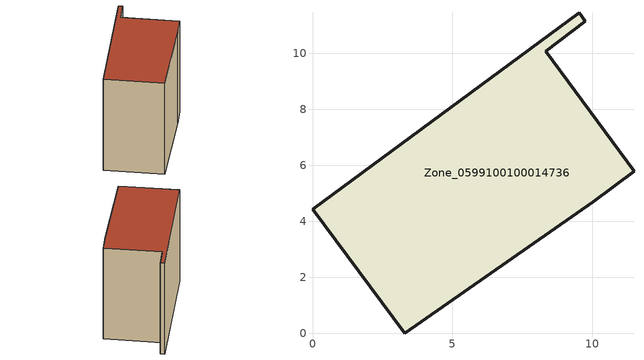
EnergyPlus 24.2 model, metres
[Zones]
Zone_0599100100014736
 floor ground (C_G): 8.33,10.08 11.49,5.79 10.04,4.71 3.29,0 0,4.43 9.53,11.45 9.76,11.15 z0
 wall outside (C_F): 3.29,0 10.04,4.71 11.49,5.79 8.33,10.08 9.76,11.15 9.53,11.45 0,4.43 3.29,0 z0:9.76
 roof outside (C_R): 0,4.43 3.29,0 10.04,4.71 11.49,5.79 8.33,10.08 9.76,11.15 9.53,11.45 z9.76
[BUILDING]
Pand.0599100100014736: North Axis=0; Terrain=City; Loads Convergence Tolerance Value=0.04; Temperature Convergence Tolerance Value=0.4; Solar Distribution=FullExterior; Maximum Number of Warmup Days=25; Minimum Number of Warmup Days=1
[Site:Location]
Rotterdam.The.Hague.AP_ZH_NLD Design_Conditions: Latitude=51.96; Longitude=4.45; Time Zone=1; Elevation=-4.5
[SITE:GROUNDTEMPERATURE:BUILDINGSURFACE]
18, 18, 18, 18, 18, 18, 18, 18, 18, 18, 18, 18
[MATERIAL] Thermal Absorptance=0.9; Solar Absorptance=0.7; Visible Absorptance=0.7
Name | Roughness | Thickness | Conductivity | Density | Specific Heat
G.TI.2015-2018 | MediumSmooth | 0.15 | 0.0428571 | 540 | 1210
F.TI.2015-2018 | Rough | 0.3 | 0.0666667 | 1920 | 840
R.TI.2015-2018 | MediumRough | 0.2 | 0.0333333 | 1500 | 1000
[CONSTRUCTION]
C_G: G.TI.2015-2018
C_F: F.TI.2015-2018
C_R: R.TI.2015-2018
[ZONE]
Zone_0599100100014736: Type=1; Multiplier=1; Ceiling Height=Autocalculate; Volume=Autocalculate; Floor Area=autocalculate; Part of Total Floor Area=Yes
[ZONEINFILTRATION:DESIGNFLOWRATE]
Infil_Zone_0599100100014736: Zone or ZoneList or Space or SpaceList=Zone_0599100100014736; Schedule=AlwaysOn; Design Flow Rate Calculation Method=Flow/Area; Flow Rate per Floor Area=0.0015; Constant Term Coefficient=1; Temperature Term Coefficient=0; Velocity Term Coefficient=0; Velocity Squared Term Coefficient=0
[HVACTEMPLATE:ZONE:IDEALLOADSAIRSYSTEM]
Zone_0599100100014736: Maximum Heating Supply Air Temperature=50; Minimum Cooling Supply Air Temperature=13; Maximum Heating Supply Air Humidity Ratio=0.0156; Minimum Cooling Supply Air Humidity Ratio=0.0077; Heating Limit=NoLimit; Cooling Limit=NoLimit; Dehumidification Control Type=ConstantSensibleHeatRatio; Cooling Sensible Heat Ratio=0.7; Dehumidification Setpoint=60; Humidification Control Type=None; Humidification Setpoint=30; Outdoor Air Method=None; Outdoor Air Flow Rate per Person=0.00944; Outdoor Air Flow Rate per Zone Floor Area=0; Outdoor Air Flow Rate per Zone=0; Demand Controlled Ventilation Type=None; Outdoor Air Economizer Type=NoEconomizer; Heat Recovery Type=None; Sensible Heat Recovery Effectiveness=0.7; Latent Heat Recovery Effectiveness=0.65
[ZONECONTROL:THERMOSTAT]
ThermostatControl_Zone_0599100100014736: Zone or ZoneList=Zone_0599100100014736; Control Type Schedule=DualSetpointControlType; Control 1=Thermostat_Zone_0599100100014736; Temperature Difference Between Cutout And Setpoint=0
[THERMOSTATSETPOINT:DUALSETPOINT]
Thermostat_Zone_0599100100014736: Heating Setpoint Temperature Schedule=HeatingSetpoint_Zone_0599100100014736; Cooling Setpoint Temperature Schedule=CoolingSetpoint_Zone_0599100100014736
[SCHEDULE:COMPACT]
HeatingSetpoint_Zone_0599100100014736: Through: 12/31, For: AllDays, Until: 24:00, 21
CoolingSetpoint_Zone_0599100100014736: Through: 12/31, For: AllDays, Until: 24:00, 24
DualSetpointControlType: Through: 12/31, For: AllDays, Until: 24:00, 4
AlwaysOn: Through: 12/31, For: AllDays, Until: 24:00, 1
